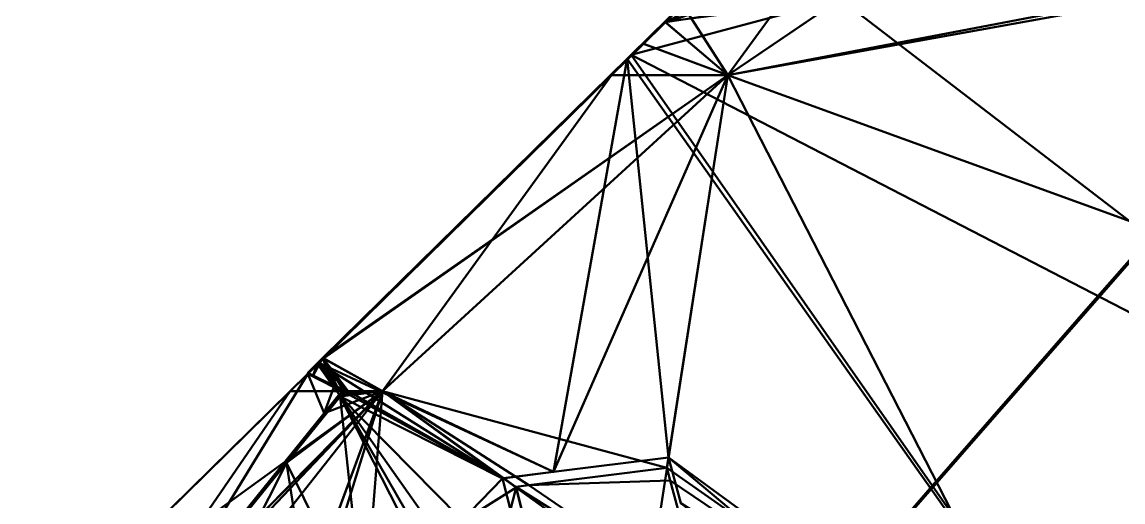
# Model space of a CAD drawing. Header units: metres. Extents: x -61.3 to -25, y -28 to 7.9.
# Drawn here: x -60.8 to -55.09, y -15.86 to -13.37 of the extents above; entities that cross this region are included whole.
import ezdxf

# ---------------------------------------------------------------- set-up
doc = ezdxf.new("R2010")
doc.units = ezdxf.units.M
for name, color, linetype, lineweight in [('0 BB  All Untouched Project Ground Layers in Proposed site', 7, 'Continuous', 50), ('0 BB  Fill', 7, 'Continuous', 50), ('Default', 7, 'Continuous', 50)]:
    doc.layers.add(name, color=color, linetype=linetype, lineweight=lineweight)

# ---------------------------------------------------------------- blocks, each defined once
blk = doc.blocks.new('6b0b7823-ff3e-4933-bdc0-52da12941c6e')
at = {"layer": 'Default', "color": 40, "linetype": 'Continuous', "lineweight": 50, "true_color": 0xffd700, "transparency": 33554532}
for points in [[(-47.8539, -6.3765, 23.4724), (-59.082, -19.2255, 36.9876), (-59.082, -19.2255, 23.4724)], [(-47.8539, -6.3765, 23.4724), (-47.8539, -6.3765, 36.9876), (-59.082, -19.2255, 36.9876)]]:
    blk.add_3dface(points, dxfattribs=at)
blk = doc.blocks.new('f19161e1-4d41-47b8-92b2-5d887346f939')
at = {"layer": '0 BB  All Untouched Project Ground Layers in Proposed site', "color": 40, "linetype": 'Continuous', "lineweight": 50, "true_color": 0xffd700, "transparency": 33554687}
for points in [[(-57.462, -13.3761, 31.0766), (-55.6045, -11.5503, 31.5817), (-54.5253, -11.8798, 31.6992)], [(-57.462, -13.3761, 31.0766), (-55.788, -11.7308, 32.1407), (-55.6045, -11.5503, 31.5817)], [(-55.788, -11.7308, 32.1407), (-57.462, -13.3761, 31.0766), (-57.462, -13.3761, 31.6862)], [(-55.788, -11.7308, 32.1407), (-57.462, -13.3761, 31.6862), (-55.788, -11.7308, 32.1413)], [(-57.462, -13.3761, 31.6862), (-56.4221, -13.045, 31.8815), (-55.788, -11.7308, 32.1413)], [(-57.462, -13.3761, 31.0766), (-54.5253, -11.8798, 31.6992), (-57.1387, -13.6504, 31.0896)], [(-57.1387, -13.6504, 31.0896), (-54.5253, -11.8798, 31.6992), (-52.8986, -15.189, 31.0896)], [(-56.4221, -13.045, 31.8815), (-57.462, -13.3761, 31.6862), (-56.5221, -13.2327, 31.843)], [(-56.5221, -13.2327, 31.843), (-57.1387, -13.6504, 31.6992), (-54.5231, -13.1777, 32.018)], [(-52.8986, -15.189, 31.6992), (-54.5231, -13.1777, 32.018), (-57.1387, -13.6504, 31.6992)], [(-56.5221, -13.2327, 31.843), (-57.462, -13.3761, 31.6862), (-57.1387, -13.6504, 31.6992)], [(-57.5749, -13.4871, 31.0272), (-57.462, -13.3761, 31.0766), (-57.1387, -13.6504, 31.0896)], [(-57.462, -13.3761, 31.0766), (-57.5749, -13.4871, 31.0272), (-57.5749, -13.4871, 31.6368)], [(-57.462, -13.3761, 31.6862), (-57.462, -13.3761, 31.0766), (-57.5749, -13.4871, 31.6368)], [(-57.462, -13.3761, 31.6862), (-57.5749, -13.4871, 31.6368), (-57.1387, -13.6504, 31.6992)], [(-57.7411, -13.6504, 30.9953), (-57.5749, -13.4871, 31.0272), (-57.1387, -13.6504, 31.0896)], [(-57.5749, -13.4871, 31.0272), (-57.7411, -13.6504, 30.9953), (-57.7411, -13.6504, 31.6049)], [(-57.5749, -13.4871, 31.0272), (-57.7411, -13.6504, 31.6049), (-57.5749, -13.4871, 31.6368)], [(-57.5749, -13.4871, 31.6368), (-57.7411, -13.6504, 31.6049), (-57.1387, -13.6504, 31.6992)], [(-59.2358, -15.1196, 30.4664), (-57.7411, -13.6504, 30.9953), (-57.1387, -13.6504, 31.0896)], [(-59.2358, -15.1196, 30.4664), (-57.1387, -13.6504, 31.0896), (-58.9308, -15.2897, 30.48)], [(-57.7411, -13.6504, 31.6049), (-57.7411, -13.6504, 30.9953), (-59.2358, -15.1196, 31.076)], [(-57.7411, -13.6504, 30.9953), (-59.2358, -15.1196, 30.4664), (-59.2358, -15.1196, 31.076)], [(-57.7411, -13.6504, 31.6049), (-59.2358, -15.1196, 31.076), (-58.9308, -15.2897, 31.0896)], [(-58.9308, -15.2897, 31.0896), (-57.4541, -15.688, 31.2281), (-57.1387, -13.6504, 31.6992)], [(-58.9308, -15.2897, 30.48), (-57.1387, -13.6504, 31.0896), (-57.5468, -16.2869, 30.48)], [(-57.7411, -13.6504, 31.6049), (-58.9308, -15.2897, 31.0896), (-57.1387, -13.6504, 31.6992)], [(-57.5468, -16.2869, 30.48), (-57.1387, -13.6504, 31.0896), (-55.3271, -17.1803, 30.48)], [(-57.1387, -13.6504, 31.6992), (-57.4541, -15.688, 31.2281), (-55.3271, -17.1803, 31.0896)], [(-55.3271, -17.1803, 31.0896), (-52.8986, -15.189, 31.6992), (-57.1387, -13.6504, 31.6992)], [(-55.3271, -17.1803, 30.48), (-57.1387, -13.6504, 31.0896), (-52.8986, -15.189, 31.0896)], [(-59.4089, -15.2897, 30.4491), (-59.2358, -15.1196, 30.4664), (-58.9308, -15.2897, 30.48)], [(-59.2358, -15.1196, 30.4664), (-59.4089, -15.2897, 30.4491), (-59.318, -15.2003, 31.0671)], [(-59.2358, -15.1196, 31.076), (-59.318, -15.2003, 31.0671), (-59.318, -15.2003, 31.0678)], [(-59.2358, -15.1196, 31.076), (-59.2358, -15.1196, 30.4664), (-59.318, -15.2003, 31.0671)], [(-59.2358, -15.1196, 31.076), (-59.318, -15.2003, 31.0678), (-59.183, -15.2684, 31.074)], [(-59.1784, -15.2702, 31.0743), (-59.2358, -15.1196, 31.076), (-59.183, -15.2684, 31.074)], [(-59.2358, -15.1196, 31.076), (-59.1283, -15.2897, 31.0768), (-58.9308, -15.2897, 31.0896)], [(-59.1784, -15.2702, 31.0743), (-59.1283, -15.2897, 31.0768), (-59.2358, -15.1196, 31.076)], [(-55.3271, -17.1803, 31.0896), (-54.6702, -17.7074, 31.0896), (-52.8986, -15.189, 31.6992)], [(-55.3271, -17.1803, 30.48), (-52.8986, -15.189, 31.0896), (-54.6702, -17.7074, 30.48)], [(-59.318, -15.2003, 31.0671), (-60.8007, -16.6577, 30.48), (-60.1018, -16.4794, 30.6372)], [(-60.8007, -16.6577, 30.48), (-59.318, -15.2003, 31.0671), (-59.4089, -15.2897, 30.4491)], [(-59.2328, -15.4038, 31.0333), (-59.318, -15.2003, 31.0671), (-60.1018, -16.4794, 30.6372)], [(-59.318, -15.2003, 31.0678), (-59.318, -15.2003, 31.0671), (-59.183, -15.2684, 31.074)], [(-59.318, -15.2003, 31.0671), (-59.183, -15.2684, 31.0734), (-59.183, -15.2684, 31.074)], [(-59.318, -15.2003, 31.0671), (-59.2328, -15.4038, 31.0333), (-59.183, -15.2684, 31.0734)], [(-60.8007, -16.6577, 30.48), (-59.4089, -15.2897, 30.4491), (-60.7522, -16.6101, 29.9449)], [(-60.7522, -16.6101, 29.9449), (-59.4089, -15.2897, 30.4491), (-58.9308, -15.2897, 30.48)], [(-60.7522, -16.6101, 29.9449), (-58.9308, -15.2897, 30.48), (-60.5112, -16.8952, 29.8704)], [(-60.5112, -16.8952, 29.8704), (-58.9308, -15.2897, 30.48), (-59.7396, -17.4903, 29.8704)], [(-60.1018, -16.4794, 30.6379), (-60.0554, -16.4759, 30.6464), (-58.9308, -15.2897, 31.0896)], [(-58.9308, -15.2897, 31.0896), (-59.2328, -15.4038, 31.034), (-60.1018, -16.4794, 30.6379)], [(-60.0554, -16.4759, 30.6464), (-59.3473, -16.423, 30.7757), (-58.9308, -15.2897, 31.0896)], [(-59.7396, -17.4903, 29.8704), (-58.9308, -15.2897, 30.48), (-57.5468, -16.2869, 30.48)], [(-58.9308, -15.2897, 31.0896), (-59.3473, -16.423, 30.7757), (-59.2891, -16.4494, 30.7791)], [(-59.2891, -16.4494, 30.7791), (-58.2369, -15.7897, 31.0896), (-58.9308, -15.2897, 31.0896)], [(-59.183, -15.2684, 31.0734), (-59.2328, -15.4038, 31.0333), (-59.1553, -15.3078, 31.0687)], [(-58.9308, -15.2897, 31.0896), (-59.1553, -15.3078, 31.0694), (-59.2328, -15.4038, 31.034)], [(-59.2328, -15.4038, 31.034), (-59.1553, -15.3078, 31.0694), (-59.1553, -15.3078, 31.0687)], [(-59.2328, -15.4038, 31.034), (-59.1553, -15.3078, 31.0687), (-59.2328, -15.4038, 31.0333)], [(-59.1784, -15.2702, 31.0743), (-59.183, -15.2684, 31.074), (-59.183, -15.2684, 31.0734)], [(-59.1784, -15.2702, 31.0743), (-59.183, -15.2684, 31.0734), (-59.1784, -15.2702, 31.0736)], [(-59.1553, -15.3078, 31.0687), (-59.1784, -15.2702, 31.0736), (-59.183, -15.2684, 31.0734)], [(-59.1283, -15.2897, 31.0768), (-59.1784, -15.2702, 31.0743), (-59.1283, -15.2897, 31.0761)], [(-59.1784, -15.2702, 31.0743), (-59.1784, -15.2702, 31.0736), (-59.1283, -15.2897, 31.0761)], [(-59.1784, -15.2702, 31.0736), (-59.1553, -15.3078, 31.0687), (-59.1305, -15.2913, 31.0755)], [(-59.1283, -15.2897, 31.0761), (-59.1784, -15.2702, 31.0736), (-59.1305, -15.2913, 31.0755)], [(-59.1553, -15.3078, 31.0694), (-58.9308, -15.2897, 31.0896), (-59.1305, -15.2913, 31.0762)], [(-59.1553, -15.3078, 31.0694), (-59.1305, -15.2913, 31.0762), (-59.1553, -15.3078, 31.0687)], [(-59.1305, -15.2913, 31.0762), (-59.1305, -15.2913, 31.0755), (-59.1553, -15.3078, 31.0687)], [(-59.1305, -15.2913, 31.0762), (-59.1283, -15.2897, 31.0768), (-59.1283, -15.2897, 31.0761)], [(-59.1305, -15.2913, 31.0762), (-59.1283, -15.2897, 31.0761), (-59.1305, -15.2913, 31.0755)], [(-59.1283, -15.2897, 31.0768), (-59.1305, -15.2913, 31.0762), (-58.9308, -15.2897, 31.0896)], [(-58.9308, -15.2897, 31.0896), (-58.2379, -15.7857, 31.0903), (-58.1709, -15.7773, 31.1021)], [(-58.9308, -15.2897, 31.0896), (-58.2369, -15.7897, 31.0896), (-58.2379, -15.7857, 31.0903)], [(-58.1709, -15.7773, 31.1021), (-57.4541, -15.688, 31.2281), (-58.9308, -15.2897, 31.0896)], [(-60.1018, -16.4794, 30.6379), (-59.2328, -15.4038, 31.034), (-60.1018, -16.4794, 30.6372)], [(-59.2328, -15.4038, 31.034), (-59.2328, -15.4038, 31.0333), (-60.1018, -16.4794, 30.6372)], [(-57.4541, -15.688, 31.2281), (-58.1709, -15.7773, 31.1021), (-57.4541, -15.688, 31.2274)], [(-58.1709, -15.7773, 31.1021), (-58.1709, -15.7773, 31.1014), (-57.4541, -15.688, 31.2274)], [(-57.4541, -15.688, 31.2274), (-58.1709, -15.7773, 31.1014), (-57.4366, -15.753, 31.2148)], [(-57.4366, -15.753, 31.2155), (-55.3271, -17.1803, 31.0896), (-57.4541, -15.688, 31.2281)], [(-57.4366, -15.753, 31.2155), (-57.4541, -15.688, 31.2281), (-57.4541, -15.688, 31.2274)], [(-57.4366, -15.753, 31.2155), (-57.4541, -15.688, 31.2274), (-57.4366, -15.753, 31.2148)], [(-57.2629, -16.398, 31.0896), (-57.4366, -15.753, 31.2148), (-58.1709, -15.7773, 31.1014)], [(-57.4366, -15.753, 31.2155), (-57.2629, -16.398, 31.0903), (-55.3271, -17.1803, 31.0896)], [(-57.2629, -16.398, 31.0903), (-57.4366, -15.753, 31.2155), (-57.2629, -16.398, 31.0896)], [(-57.4366, -15.753, 31.2155), (-57.4366, -15.753, 31.2148), (-57.2629, -16.398, 31.0896)], [(-58.4979, -16.8088, 30.8252), (-58.2369, -15.7897, 31.0896), (-59.2891, -16.4494, 30.7791)], [(-58.2369, -15.7897, 31.0896), (-58.4979, -16.8088, 30.8252), (-58.058, -16.4986, 30.9626)], [(-58.1709, -15.7773, 31.1021), (-58.2379, -15.7857, 31.0903), (-58.2379, -15.7857, 31.0896)], [(-58.1709, -15.7773, 31.1021), (-58.2379, -15.7857, 31.0896), (-58.1709, -15.7773, 31.1014)], [(-58.1709, -15.7773, 31.1014), (-58.2379, -15.7857, 31.0896), (-57.2629, -16.398, 31.0896)], [(-58.2379, -15.7857, 31.0903), (-58.2369, -15.7897, 31.0896), (-58.2379, -15.7857, 31.0896)], [(-58.058, -16.4986, 30.9619), (-58.2379, -15.7857, 31.0896), (-58.2369, -15.7897, 31.0896)], [(-57.2629, -16.398, 31.0896), (-58.2379, -15.7857, 31.0896), (-58.058, -16.4986, 30.9619)], [(-58.2369, -15.7897, 31.0896), (-58.058, -16.4986, 30.9626), (-58.058, -16.4986, 30.9619)]]:
    blk.add_3dface(points, dxfattribs=at)
blk = doc.blocks.new('1b2ab502-d486-4e63-b1bb-fa146fe8643c')
at = {"layer": '0 BB  All Untouched Project Ground Layers in Proposed site', "color": 227, "linetype": 'Continuous', "lineweight": 50, "true_color": 0x8b3573, "transparency": 33554687}
for points in [[(-57.462, -13.3761, 30.1622), (-55.6045, -11.5503, 30.6673), (-54.5253, -11.8798, 30.7848)], [(-57.462, -13.3761, 31.0766), (-55.6045, -11.5503, 31.5817), (-55.6045, -11.5503, 30.6673)], [(-57.462, -13.3761, 31.0766), (-55.6045, -11.5503, 30.6673), (-57.462, -13.3761, 30.1622)], [(-55.6045, -11.5503, 31.5817), (-57.462, -13.3761, 31.0766), (-57.1387, -13.6504, 31.0896)], [(-55.6045, -11.5503, 31.5817), (-57.1387, -13.6504, 31.0896), (-54.5253, -11.8798, 31.6992)], [(-57.462, -13.3761, 30.1622), (-54.5253, -11.8798, 30.7848), (-57.1387, -13.6504, 30.1752)], [(-57.1387, -13.6504, 31.0896), (-52.8986, -15.189, 31.0896), (-54.5253, -11.8798, 31.6992)], [(-57.1387, -13.6504, 30.1752), (-54.5253, -11.8798, 30.7848), (-52.8986, -15.189, 30.1752)], [(-57.5749, -13.4871, 30.1128), (-57.462, -13.3761, 30.1622), (-57.1387, -13.6504, 30.1752)], [(-57.5749, -13.4871, 30.1128), (-57.5749, -13.4871, 31.0272), (-57.462, -13.3761, 30.1622)], [(-57.5749, -13.4871, 31.0272), (-57.462, -13.3761, 31.0766), (-57.462, -13.3761, 30.1622)], [(-57.462, -13.3761, 31.0766), (-57.5749, -13.4871, 31.0272), (-57.1387, -13.6504, 31.0896)], [(-57.7411, -13.6504, 30.0809), (-57.5749, -13.4871, 30.1128), (-57.1387, -13.6504, 30.1752)], [(-57.5749, -13.4871, 30.1128), (-57.7411, -13.6504, 30.9953), (-57.5749, -13.4871, 31.0272)], [(-57.7411, -13.6504, 30.9953), (-57.5749, -13.4871, 30.1128), (-57.7411, -13.6504, 30.0809)], [(-57.5749, -13.4871, 31.0272), (-57.7411, -13.6504, 30.9953), (-57.1387, -13.6504, 31.0896)], [(-59.2358, -15.1196, 29.552), (-57.7411, -13.6504, 30.0809), (-57.1387, -13.6504, 30.1752)], [(-59.2358, -15.1196, 29.552), (-57.1387, -13.6504, 30.1752), (-58.9308, -15.2897, 29.5656)], [(-59.2358, -15.1196, 29.552), (-59.2358, -15.1196, 30.4664), (-57.7411, -13.6504, 30.0809)], [(-59.2358, -15.1196, 30.4664), (-57.7411, -13.6504, 30.9953), (-57.7411, -13.6504, 30.0809)], [(-57.7411, -13.6504, 30.9953), (-59.2358, -15.1196, 30.4664), (-58.9308, -15.2897, 30.48)], [(-57.5468, -16.2869, 30.48), (-57.1387, -13.6504, 31.0896), (-58.9308, -15.2897, 30.48)], [(-58.9308, -15.2897, 29.5656), (-57.1387, -13.6504, 30.1752), (-57.5468, -16.2869, 29.5656)], [(-57.7411, -13.6504, 30.9953), (-58.9308, -15.2897, 30.48), (-57.1387, -13.6504, 31.0896)], [(-57.5468, -16.2869, 30.48), (-55.3271, -17.1803, 30.48), (-57.1387, -13.6504, 31.0896)], [(-57.5468, -16.2869, 29.5656), (-57.1387, -13.6504, 30.1752), (-55.3271, -17.1803, 29.5656)], [(-55.3271, -17.1803, 30.48), (-52.8986, -15.189, 31.0896), (-57.1387, -13.6504, 31.0896)], [(-55.3271, -17.1803, 29.5656), (-57.1387, -13.6504, 30.1752), (-52.8986, -15.189, 30.1752)], [(-59.4089, -15.2897, 29.5347), (-59.2358, -15.1196, 29.552), (-58.9308, -15.2897, 29.5656)], [(-59.2358, -15.1196, 29.552), (-59.4089, -15.2897, 30.4491), (-59.2358, -15.1196, 30.4664)], [(-59.4089, -15.2897, 30.4491), (-59.2358, -15.1196, 29.552), (-59.4089, -15.2897, 29.5347)], [(-59.2358, -15.1196, 30.4664), (-59.4089, -15.2897, 30.4491), (-58.9308, -15.2897, 30.48)], [(-55.3271, -17.1803, 30.48), (-54.6702, -17.7074, 30.48), (-52.8986, -15.189, 31.0896)], [(-55.3271, -17.1803, 29.5656), (-52.8986, -15.189, 30.1752), (-54.6702, -17.7074, 29.5656)], [(-60.7522, -16.6101, 29.0305), (-59.4089, -15.2897, 29.5347), (-58.9308, -15.2897, 29.5656)], [(-60.7522, -16.6101, 29.0305), (-58.9308, -15.2897, 29.5656), (-60.5112, -16.8952, 28.956)], [(-59.4089, -15.2897, 29.5347), (-60.7522, -16.6101, 29.9449), (-59.4089, -15.2897, 30.4491)], [(-60.7522, -16.6101, 29.9449), (-59.4089, -15.2897, 29.5347), (-60.7522, -16.6101, 29.0305)], [(-59.4089, -15.2897, 30.4491), (-60.7522, -16.6101, 29.9449), (-60.5112, -16.8952, 29.8704)], [(-59.7396, -17.4903, 29.8704), (-58.9308, -15.2897, 30.48), (-60.5112, -16.8952, 29.8704)], [(-60.5112, -16.8952, 28.956), (-58.9308, -15.2897, 29.5656), (-59.7396, -17.4903, 28.956)], [(-59.4089, -15.2897, 30.4491), (-60.5112, -16.8952, 29.8704), (-58.9308, -15.2897, 30.48)], [(-59.7396, -17.4903, 29.8704), (-57.5468, -16.2869, 30.48), (-58.9308, -15.2897, 30.48)], [(-59.7396, -17.4903, 28.956), (-58.9308, -15.2897, 29.5656), (-57.5468, -16.2869, 29.5656)]]:
    blk.add_3dface(points, dxfattribs=at)
blk = doc.blocks.new('ddf992bc-4f9a-490d-82f3-f35fdbdac8a4')
at = {"layer": '0 BB  All Untouched Project Ground Layers in Proposed site', "color": 217, "linetype": 'Continuous', "lineweight": 50, "true_color": 0x8b318b, "transparency": 33554687}
for points in [[(-57.462, -13.3761, 29.5526), (-55.6045, -11.5503, 30.0577), (-54.5253, -11.8798, 30.1752)], [(-57.462, -13.3761, 29.5526), (-57.462, -13.3761, 30.1622), (-55.6045, -11.5503, 30.0577)], [(-55.6045, -11.5503, 30.6673), (-55.6045, -11.5503, 30.0577), (-57.462, -13.3761, 30.1622)], [(-55.6045, -11.5503, 30.6673), (-57.462, -13.3761, 30.1622), (-57.1387, -13.6504, 30.1752)], [(-55.6045, -11.5503, 30.6673), (-57.1387, -13.6504, 30.1752), (-54.5253, -11.8798, 30.7848)], [(-57.462, -13.3761, 29.5526), (-54.5253, -11.8798, 30.1752), (-57.1387, -13.6504, 29.5656)], [(-57.1387, -13.6504, 30.1752), (-52.8986, -15.189, 30.1752), (-54.5253, -11.8798, 30.7848)], [(-57.1387, -13.6504, 29.5656), (-54.5253, -11.8798, 30.1752), (-52.8986, -15.189, 29.5656)], [(-57.5749, -13.4871, 29.5032), (-57.462, -13.3761, 29.5526), (-57.1387, -13.6504, 29.5656)], [(-57.462, -13.3761, 29.5526), (-57.5749, -13.4871, 29.5032), (-57.5749, -13.4871, 30.1128)], [(-57.462, -13.3761, 30.1622), (-57.462, -13.3761, 29.5526), (-57.5749, -13.4871, 30.1128)], [(-57.462, -13.3761, 30.1622), (-57.5749, -13.4871, 30.1128), (-57.1387, -13.6504, 30.1752)], [(-57.7411, -13.6504, 29.4713), (-57.5749, -13.4871, 29.5032), (-57.1387, -13.6504, 29.5656)], [(-57.5749, -13.4871, 29.5032), (-57.7411, -13.6504, 29.4713), (-57.7411, -13.6504, 30.0809)], [(-57.5749, -13.4871, 30.1128), (-57.5749, -13.4871, 29.5032), (-57.7411, -13.6504, 30.0809)], [(-57.5749, -13.4871, 30.1128), (-57.7411, -13.6504, 30.0809), (-57.1387, -13.6504, 30.1752)], [(-59.2358, -15.1196, 28.9424), (-57.7411, -13.6504, 29.4713), (-57.1387, -13.6504, 29.5656)], [(-59.2358, -15.1196, 28.9424), (-57.1387, -13.6504, 29.5656), (-58.9308, -15.2897, 28.956)], [(-59.2358, -15.1196, 28.9424), (-59.2358, -15.1196, 29.552), (-57.7411, -13.6504, 29.4713)], [(-59.2358, -15.1196, 29.552), (-57.7411, -13.6504, 30.0809), (-57.7411, -13.6504, 29.4713)], [(-57.7411, -13.6504, 30.0809), (-59.2358, -15.1196, 29.552), (-58.9308, -15.2897, 29.5656)], [(-57.5468, -16.2869, 29.5656), (-57.1387, -13.6504, 30.1752), (-58.9308, -15.2897, 29.5656)], [(-58.9308, -15.2897, 28.956), (-57.1387, -13.6504, 29.5656), (-57.5468, -16.2869, 28.956)], [(-57.7411, -13.6504, 30.0809), (-58.9308, -15.2897, 29.5656), (-57.1387, -13.6504, 30.1752)], [(-57.5468, -16.2869, 29.5656), (-55.3271, -17.1803, 29.5656), (-57.1387, -13.6504, 30.1752)], [(-57.5468, -16.2869, 28.956), (-57.1387, -13.6504, 29.5656), (-55.3271, -17.1803, 28.956)], [(-55.3271, -17.1803, 29.5656), (-52.8986, -15.189, 30.1752), (-57.1387, -13.6504, 30.1752)], [(-55.3271, -17.1803, 28.956), (-57.1387, -13.6504, 29.5656), (-52.8986, -15.189, 29.5656)], [(-59.4089, -15.2897, 28.9251), (-59.2358, -15.1196, 28.9424), (-58.9308, -15.2897, 28.956)], [(-59.2358, -15.1196, 28.9424), (-59.4089, -15.2897, 29.5347), (-59.2358, -15.1196, 29.552)], [(-59.4089, -15.2897, 29.5347), (-59.2358, -15.1196, 28.9424), (-59.4089, -15.2897, 28.9251)], [(-59.2358, -15.1196, 29.552), (-59.4089, -15.2897, 29.5347), (-58.9308, -15.2897, 29.5656)], [(-55.3271, -17.1803, 29.5656), (-54.6702, -17.7074, 29.5656), (-52.8986, -15.189, 30.1752)], [(-55.3271, -17.1803, 28.956), (-52.8986, -15.189, 29.5656), (-54.6702, -17.7074, 28.956)], [(-60.7522, -16.6101, 28.4209), (-59.4089, -15.2897, 28.9251), (-58.9308, -15.2897, 28.956)], [(-60.7522, -16.6101, 28.4209), (-58.9308, -15.2897, 28.956), (-60.5112, -16.8952, 28.3464)], [(-59.4089, -15.2897, 28.9251), (-60.7522, -16.6101, 29.0305), (-59.4089, -15.2897, 29.5347)], [(-60.7522, -16.6101, 29.0305), (-59.4089, -15.2897, 28.9251), (-60.7522, -16.6101, 28.4209)], [(-59.4089, -15.2897, 29.5347), (-60.7522, -16.6101, 29.0305), (-60.5112, -16.8952, 28.956)], [(-59.7396, -17.4903, 28.956), (-58.9308, -15.2897, 29.5656), (-60.5112, -16.8952, 28.956)], [(-60.5112, -16.8952, 28.3464), (-58.9308, -15.2897, 28.956), (-59.7396, -17.4903, 28.3464)], [(-59.4089, -15.2897, 29.5347), (-60.5112, -16.8952, 28.956), (-58.9308, -15.2897, 29.5656)], [(-59.7396, -17.4903, 28.956), (-57.5468, -16.2869, 29.5656), (-58.9308, -15.2897, 29.5656)], [(-59.7396, -17.4903, 28.3464), (-58.9308, -15.2897, 28.956), (-57.5468, -16.2869, 28.956)]]:
    blk.add_3dface(points, dxfattribs=at)
blk = doc.blocks.new('0c24cc1f-feeb-454a-a965-ad1ec503f3fa')
at = {"layer": '0 BB  All Untouched Project Ground Layers in Proposed site', "color": 227, "linetype": 'Continuous', "lineweight": 50, "true_color": 0x8b3573, "transparency": 33554687}
for points in [[(-57.3714, -13.287, 25.7244), (-57.462, -13.3761, 29.5526), (-55.6045, -11.5503, 30.0577)], [(-55.6045, -11.5503, 30.0577), (-57.462, -13.3761, 29.5526), (-57.1387, -13.6504, 29.5656)], [(-55.6045, -11.5503, 26.2049), (-57.1387, -13.6504, 25.7128), (-57.3714, -13.287, 25.7244)], [(-57.1387, -13.6504, 25.7128), (-55.6045, -11.5503, 26.2049), (-54.5253, -11.8798, 26.3224)], [(-55.6045, -11.5503, 30.0577), (-57.1387, -13.6504, 29.5656), (-54.5253, -11.8798, 30.1752)], [(-57.1387, -13.6504, 29.5656), (-52.8986, -15.189, 29.5656), (-54.5253, -11.8798, 30.1752)], [(-57.1387, -13.6504, 25.7128), (-54.5253, -11.8798, 26.3224), (-52.8986, -15.189, 25.7128)], [(-57.3714, -13.287, 25.7244), (-57.7411, -13.6504, 29.4713), (-57.5749, -13.4871, 29.5032)], [(-57.3714, -13.287, 25.7244), (-57.462, -13.3761, 25.6998), (-57.7411, -13.6504, 29.4713)], [(-57.462, -13.3761, 29.5526), (-57.3714, -13.287, 25.7244), (-57.5749, -13.4871, 29.5032)], [(-57.3714, -13.287, 25.7244), (-57.1387, -13.6504, 25.7128), (-57.462, -13.3761, 25.6998)], [(-57.7411, -13.6504, 29.4713), (-57.462, -13.3761, 25.6998), (-57.7411, -13.6504, 25.6185)], [(-57.7411, -13.6504, 25.6185), (-57.462, -13.3761, 25.6998), (-57.5749, -13.4871, 25.6504)], [(-57.5749, -13.4871, 25.6504), (-57.462, -13.3761, 25.6998), (-57.1387, -13.6504, 25.7128)], [(-57.462, -13.3761, 29.5526), (-57.5749, -13.4871, 29.5032), (-57.1387, -13.6504, 29.5656)], [(-57.7411, -13.6504, 25.6185), (-57.5749, -13.4871, 25.6504), (-57.1387, -13.6504, 25.7128)], [(-57.5749, -13.4871, 29.5032), (-57.7411, -13.6504, 29.4713), (-57.1387, -13.6504, 29.5656)], [(-59.2358, -15.1196, 25.0896), (-57.7411, -13.6504, 25.6185), (-57.1387, -13.6504, 25.7128)], [(-59.2358, -15.1196, 25.0896), (-57.1387, -13.6504, 25.7128), (-58.9308, -15.2897, 25.1032)], [(-59.2358, -15.1196, 25.0896), (-59.2358, -15.1196, 28.9424), (-57.7411, -13.6504, 25.6185)], [(-59.2358, -15.1196, 28.9424), (-57.7411, -13.6504, 29.4713), (-57.7411, -13.6504, 25.6185)], [(-57.7411, -13.6504, 29.4713), (-59.2358, -15.1196, 28.9424), (-58.9308, -15.2897, 28.956)], [(-57.5468, -16.2869, 28.956), (-57.1387, -13.6504, 29.5656), (-58.9308, -15.2897, 28.956)], [(-58.9308, -15.2897, 25.1032), (-57.1387, -13.6504, 25.7128), (-57.5468, -16.2869, 25.1032)], [(-57.7411, -13.6504, 29.4713), (-58.9308, -15.2897, 28.956), (-57.1387, -13.6504, 29.5656)], [(-57.5468, -16.2869, 28.956), (-55.3271, -17.1803, 28.956), (-57.1387, -13.6504, 29.5656)], [(-57.5468, -16.2869, 25.1032), (-57.1387, -13.6504, 25.7128), (-55.3271, -17.1803, 25.1032)], [(-55.3271, -17.1803, 28.956), (-52.8986, -15.189, 29.5656), (-57.1387, -13.6504, 29.5656)], [(-55.3271, -17.1803, 25.1032), (-57.1387, -13.6504, 25.7128), (-52.8986, -15.189, 25.7128)], [(-59.4089, -15.2897, 25.0723), (-59.2358, -15.1196, 25.0896), (-58.9308, -15.2897, 25.1032)], [(-59.2358, -15.1196, 25.0896), (-59.4089, -15.2897, 28.9251), (-59.2358, -15.1196, 28.9424)], [(-59.4089, -15.2897, 28.9251), (-59.2358, -15.1196, 25.0896), (-59.4089, -15.2897, 25.0723)], [(-59.2358, -15.1196, 28.9424), (-59.4089, -15.2897, 28.9251), (-58.9308, -15.2897, 28.956)], [(-55.3271, -17.1803, 28.956), (-54.6702, -17.7074, 28.956), (-52.8986, -15.189, 29.5656)], [(-55.3271, -17.1803, 25.1032), (-52.8986, -15.189, 25.7128), (-54.6702, -17.7074, 25.1032)], [(-60.7522, -16.6101, 24.5681), (-59.4089, -15.2897, 25.0723), (-58.9308, -15.2897, 25.1032)], [(-60.7522, -16.6101, 24.5681), (-58.9308, -15.2897, 25.1032), (-60.5112, -16.8952, 24.4936)], [(-59.4089, -15.2897, 25.0723), (-60.7522, -16.6101, 28.4209), (-59.4089, -15.2897, 28.9251)], [(-60.7522, -16.6101, 28.4209), (-59.4089, -15.2897, 25.0723), (-60.7522, -16.6101, 24.5681)], [(-59.4089, -15.2897, 28.9251), (-60.7522, -16.6101, 28.4209), (-60.5112, -16.8952, 28.3464)], [(-59.7396, -17.4903, 28.3464), (-58.9308, -15.2897, 28.956), (-60.5112, -16.8952, 28.3464)], [(-60.5112, -16.8952, 24.4936), (-58.9308, -15.2897, 25.1032), (-59.7396, -17.4903, 24.4936)], [(-59.4089, -15.2897, 28.9251), (-60.5112, -16.8952, 28.3464), (-58.9308, -15.2897, 28.956)], [(-59.7396, -17.4903, 28.3464), (-57.5468, -16.2869, 28.956), (-58.9308, -15.2897, 28.956)], [(-59.7396, -17.4903, 24.4936), (-58.9308, -15.2897, 25.1032), (-57.5468, -16.2869, 25.1032)]]:
    blk.add_3dface(points, dxfattribs=at)
blk = doc.blocks.new('b6f2baf6-b7b9-4251-ac9d-4452694c6ea6')
at = {"layer": '0 BB  Fill', "color": 40, "linetype": 'Continuous', "lineweight": 50, "true_color": 0xffd700, "transparency": 33554687}
for points in [[(-56.6952, -12.6168, 31.927), (-57.6397, -13.5452, 31.6992), (-56.5551, -13.255, 31.836)], [(-57.4651, -13.3735, 31.6861), (-57.6397, -13.5452, 31.6992), (-56.6952, -12.6168, 31.927)], [(-57.1387, -13.6504, 31.6992), (-54.8229, -13.2074, 31.9869), (-52.8986, -15.189, 31.6992)], [(-54.8229, -13.2074, 31.9869), (-57.1387, -13.6504, 31.6992), (-56.5551, -13.255, 31.8353)], [(-56.5551, -13.255, 31.836), (-53.1637, -15.8577, 31.6992), (-54.8228, -13.2074, 31.9876)], [(-53.1637, -15.8577, 31.6992), (-56.5551, -13.255, 31.836), (-57.6397, -13.5452, 31.6992)], [(-57.4651, -13.3735, 31.6861), (-56.5551, -13.255, 31.8353), (-57.1387, -13.6504, 31.6992)], [(-57.6397, -13.5452, 31.6992), (-57.4651, -13.3735, 31.6861), (-57.5791, -13.4856, 31.6362)], [(-57.5791, -13.4856, 31.6362), (-57.4651, -13.3735, 31.6861), (-57.1387, -13.6504, 31.6992)], [(-57.7468, -13.6504, 31.604), (-57.5791, -13.4856, 31.6362), (-57.1387, -13.6504, 31.6992)], [(-57.7468, -13.6504, 31.604), (-57.6606, -13.5657, 31.6928), (-57.5791, -13.4856, 31.6362)], [(-57.5791, -13.4856, 31.6362), (-57.6606, -13.5657, 31.6928), (-57.6397, -13.5452, 31.6992)], [(-57.6606, -13.5657, 31.6928), (-59.2637, -15.1414, 31.0896), (-58.0421, -15.709, 31.1363)], [(-57.6606, -13.5657, 31.6928), (-57.7468, -13.6504, 31.604), (-59.2637, -15.1414, 31.0896)], [(-58.0421, -15.709, 31.1363), (-57.4457, -15.6337, 31.2413), (-57.6606, -13.5657, 31.6928)], [(-57.6397, -13.5452, 31.6992), (-57.6606, -13.5657, 31.6928), (-54.3787, -18.2095, 31.0896)], [(-54.3787, -18.2095, 31.0896), (-57.6606, -13.5657, 31.6928), (-57.4457, -15.6337, 31.2413)], [(-57.6397, -13.5452, 31.6992), (-54.3787, -18.2095, 31.0896), (-53.1637, -15.8577, 31.6992)], [(-57.7468, -13.6504, 31.604), (-59.2394, -15.1175, 31.0758), (-59.2637, -15.1414, 31.0896)], [(-59.2394, -15.1175, 31.0758), (-57.7468, -13.6504, 31.604), (-57.1387, -13.6504, 31.6992)], [(-59.2394, -15.1175, 31.0758), (-57.1387, -13.6504, 31.6992), (-58.9308, -15.2897, 31.0896)], [(-58.042, -15.709, 31.1356), (-58.9308, -15.2897, 31.0896), (-57.1387, -13.6504, 31.6992)], [(-57.1387, -13.6504, 31.6992), (-57.4457, -15.6337, 31.2406), (-58.042, -15.709, 31.1356)], [(-55.3271, -17.1803, 31.0896), (-57.4457, -15.6337, 31.2406), (-57.1387, -13.6504, 31.6992)], [(-52.8986, -15.189, 31.6992), (-55.3271, -17.1803, 31.0896), (-57.1387, -13.6504, 31.6992)], [(-59.2896, -15.2078, 31.0693), (-59.3171, -15.1939, 31.068), (-59.2394, -15.1175, 31.0758)], [(-59.2394, -15.1175, 31.0758), (-59.3171, -15.1939, 31.068), (-59.2688, -15.1464, 31.0879)], [(-59.2394, -15.1175, 31.0758), (-59.1904, -15.2578, 31.0739), (-59.2896, -15.2078, 31.0693)], [(-59.2637, -15.1414, 31.0896), (-59.2394, -15.1175, 31.0758), (-59.2688, -15.1464, 31.0879)], [(-59.1086, -15.2897, 31.0781), (-59.2394, -15.1175, 31.0758), (-58.9308, -15.2897, 31.0896)], [(-59.165, -15.2677, 31.0752), (-59.2394, -15.1175, 31.0758), (-59.1086, -15.2897, 31.0781)], [(-59.165, -15.2677, 31.0752), (-59.1904, -15.2578, 31.0739), (-59.2394, -15.1175, 31.0758)], [(-59.2688, -15.1464, 31.0879), (-59.3171, -15.1939, 31.0687), (-59.2896, -15.2078, 31.07)], [(-59.3171, -15.1939, 31.0687), (-59.2688, -15.1464, 31.0879), (-59.3171, -15.1939, 31.068)], [(-59.3171, -15.1939, 31.0687), (-59.3171, -15.1939, 31.068), (-59.2896, -15.2078, 31.0693)], [(-59.3171, -15.1939, 31.0687), (-59.2896, -15.2078, 31.0693), (-59.2896, -15.2078, 31.07)], [(-59.2688, -15.1464, 31.0879), (-59.2896, -15.2078, 31.07), (-59.1904, -15.2578, 31.0746)], [(-59.2688, -15.1464, 31.0879), (-59.1904, -15.2578, 31.0746), (-59.2637, -15.1414, 31.0896)], [(-59.2637, -15.1414, 31.0896), (-59.165, -15.2677, 31.0759), (-59.1086, -15.2897, 31.0788)], [(-59.165, -15.2677, 31.0759), (-59.2637, -15.1414, 31.0896), (-59.1904, -15.2578, 31.0746)], [(-59.2637, -15.1414, 31.0896), (-59.1086, -15.2897, 31.0788), (-58.3069, -15.7424, 31.0896)], [(-58.3069, -15.7424, 31.0896), (-58.0421, -15.709, 31.1363), (-59.2637, -15.1414, 31.0896)], [(-54.6702, -17.7074, 31.0896), (-55.3271, -17.1803, 31.0896), (-52.8986, -15.189, 31.6992)], [(-59.2896, -15.2078, 31.0693), (-59.1904, -15.2578, 31.0739), (-59.2896, -15.2078, 31.07)], [(-59.1904, -15.2578, 31.0739), (-59.1904, -15.2578, 31.0746), (-59.2896, -15.2078, 31.07)], [(-59.7933, -16.3851, 30.7096), (-60.0262, -16.4025, 30.6671), (-58.9308, -15.2897, 31.0896)], [(-60.0262, -16.4025, 30.6671), (-59.4278, -15.6619, 30.9398), (-58.9308, -15.2897, 31.0896)], [(-59.3204, -16.3497, 30.796), (-59.7933, -16.3851, 30.7096), (-58.9308, -15.2897, 31.0896)], [(-59.1489, -15.3168, 31.0669), (-58.9308, -15.2897, 31.0896), (-59.4278, -15.6619, 30.9398)], [(-59.0258, -16.4836, 30.8131), (-59.3204, -16.3497, 30.796), (-58.9308, -15.2897, 31.0896)], [(-59.1904, -15.2578, 31.0739), (-59.165, -15.2677, 31.0752), (-59.165, -15.2677, 31.0759)], [(-59.1904, -15.2578, 31.0739), (-59.165, -15.2677, 31.0759), (-59.1904, -15.2578, 31.0746)], [(-59.165, -15.2677, 31.0752), (-59.1086, -15.2897, 31.0781), (-59.165, -15.2677, 31.0759)], [(-59.1086, -15.2897, 31.0781), (-59.1086, -15.2897, 31.0788), (-59.165, -15.2677, 31.0759)], [(-59.1489, -15.3168, 31.0669), (-59.1211, -15.2981, 31.0746), (-58.9308, -15.2897, 31.0896)], [(-59.1211, -15.2981, 31.0753), (-59.1489, -15.3168, 31.0676), (-58.3069, -15.7424, 31.0896)], [(-59.1211, -15.2981, 31.0746), (-59.1489, -15.3168, 31.0669), (-59.1211, -15.2981, 31.0753)], [(-59.1489, -15.3168, 31.0669), (-59.1489, -15.3168, 31.0676), (-59.1211, -15.2981, 31.0753)], [(-58.3069, -15.7424, 31.0896), (-59.1086, -15.2897, 31.0788), (-59.1211, -15.2981, 31.0753)], [(-59.1086, -15.2897, 31.0781), (-59.1211, -15.2981, 31.0746), (-59.1211, -15.2981, 31.0753)], [(-59.1086, -15.2897, 31.0781), (-59.1211, -15.2981, 31.0753), (-59.1086, -15.2897, 31.0788)], [(-59.1086, -15.2897, 31.0781), (-58.9308, -15.2897, 31.0896), (-59.1211, -15.2981, 31.0746)], [(-58.3069, -15.7424, 31.0889), (-59.0258, -16.4836, 30.8131), (-58.9308, -15.2897, 31.0896)], [(-58.3032, -15.7419, 31.0896), (-58.3069, -15.7424, 31.0889), (-58.9308, -15.2897, 31.0896)], [(-58.9308, -15.2897, 31.0896), (-58.042, -15.709, 31.1356), (-58.3032, -15.7419, 31.0896)], [(-59.1489, -15.3168, 31.0676), (-59.4278, -15.6619, 30.9405), (-59.0259, -16.4836, 30.8138)], [(-59.1489, -15.3168, 31.0669), (-59.4278, -15.6619, 30.9398), (-59.4278, -15.6619, 30.9405)], [(-59.1489, -15.3168, 31.0669), (-59.4278, -15.6619, 30.9405), (-59.1489, -15.3168, 31.0676)], [(-58.3149, -16.7726, 30.8632), (-59.1489, -15.3168, 31.0676), (-58.4127, -16.7621, 30.8496)], [(-58.4127, -16.7621, 30.8496), (-59.1489, -15.3168, 31.0676), (-59.0259, -16.4836, 30.8138)], [(-59.1489, -15.3168, 31.0676), (-58.3149, -16.7726, 30.8632), (-58.1089, -16.7947, 30.892)], [(-59.1489, -15.3168, 31.0676), (-58.16, -16.3201, 30.9863), (-58.3069, -15.7424, 31.0896)], [(-58.1089, -16.7947, 30.892), (-58.16, -16.3201, 30.9863), (-59.1489, -15.3168, 31.0676)], [(-58.042, -15.709, 31.1356), (-57.4457, -15.6337, 31.2413), (-58.0421, -15.709, 31.1363)], [(-58.042, -15.709, 31.1356), (-57.4457, -15.6337, 31.2406), (-57.4457, -15.6337, 31.2413)], [(-57.3817, -15.8717, 31.1951), (-54.3787, -18.2095, 31.0896), (-57.4457, -15.6337, 31.2413)], [(-57.4457, -15.6337, 31.2406), (-57.3817, -15.8717, 31.1944), (-57.4457, -15.6337, 31.2413)], [(-57.3817, -15.8717, 31.1944), (-57.3817, -15.8717, 31.1951), (-57.4457, -15.6337, 31.2413)], [(-57.4457, -15.6337, 31.2406), (-55.3271, -17.1803, 31.0896), (-57.3817, -15.8717, 31.1944)], [(-59.4278, -15.6619, 30.9405), (-60.0262, -16.4025, 30.6678), (-59.7933, -16.3851, 30.7103)], [(-59.4278, -15.6619, 30.9398), (-60.0262, -16.4025, 30.6671), (-59.4278, -15.6619, 30.9405)], [(-60.0262, -16.4025, 30.6671), (-60.0262, -16.4025, 30.6678), (-59.4278, -15.6619, 30.9405)], [(-59.3204, -16.3497, 30.7966), (-59.4278, -15.6619, 30.9405), (-59.7933, -16.3851, 30.7103)], [(-59.3204, -16.3497, 30.7966), (-59.0259, -16.4836, 30.8138), (-59.4278, -15.6619, 30.9405)], [(-58.0421, -15.709, 31.1363), (-58.3069, -15.7424, 31.0896), (-58.3032, -15.7419, 31.0896)], [(-58.3032, -15.7419, 31.0896), (-58.042, -15.709, 31.1356), (-58.0421, -15.709, 31.1363)], [(-59.0258, -16.4836, 30.8131), (-58.3069, -15.7424, 31.0889), (-58.16, -16.32, 30.9856)], [(-58.3069, -15.7424, 31.0889), (-58.3032, -15.7419, 31.0896), (-58.3069, -15.7424, 31.0896)], [(-58.16, -16.32, 30.9856), (-58.3069, -15.7424, 31.0889), (-58.16, -16.3201, 30.9863)], [(-58.3069, -15.7424, 31.0889), (-58.3069, -15.7424, 31.0896), (-58.16, -16.3201, 30.9863)]]:
    blk.add_3dface(points, dxfattribs=at)

msp = doc.modelspace()

# ---------------------------------------------------------------- linework, layer by layer
at = {"layer": 'Default', "color": 40, "linetype": 'Continuous', "lineweight": 100, "true_color": 0xffd700, "transparency": 33554687}
msp.add_line((-47.8539, -6.3765, 36.9876), (-59.082, -19.2255, 36.9876), dxfattribs=at)
at = {"layer": 'Default', "color": 40, "lineweight": 200, "true_color": 0xffd700, "transparency": 33554687}
for p, q in [((-55.2136, -14.7987, 31.6992), (-54.7839, -14.3069, 31.814)), ((-56.0551, -15.7617, 31.3346), (-54.9152, -14.4572, 31.6992)), ((-56.0551, -15.7617, 31.3346), (-54.9152, -14.4572, 31.6992)), ((-56.0551, -15.7617, 30.725), (-54.9152, -14.4572, 31.0896)), ((-56.0847, -15.7955, 31.4032), (-55.2136, -14.7987, 31.6992)), ((-56.7828, -16.5944, 31.0896), (-56.0551, -15.7617, 31.3346)), ((-56.7828, -16.5944, 31.0896), (-56.0551, -15.7617, 31.3346)), ((-56.7828, -16.5944, 30.48), (-56.0551, -15.7617, 30.725)), ((-56.8421, -16.6623, 31.0896), (-56.0847, -15.7955, 31.4032))]:
    msp.add_line(p, q, dxfattribs=at)
at = {"layer": 'Default', "color": 227, "lineweight": 200, "true_color": 0x8b3573, "transparency": 33554687}
for p, q in [((-56.0551, -15.7617, 29.201), (-54.9152, -14.4572, 29.5656)), ((-56.0551, -15.7617, 25.3482), (-54.9152, -14.4572, 25.7128)), ((-56.0551, -15.7617, 30.725), (-54.9152, -14.4572, 31.0896)), ((-56.0551, -15.7617, 29.8106), (-54.9152, -14.4572, 30.1752)), ((-56.7828, -16.5944, 28.956), (-56.0551, -15.7617, 29.201)), ((-56.7828, -16.5944, 25.1032), (-56.0551, -15.7617, 25.3482)), ((-56.7828, -16.5944, 30.48), (-56.0551, -15.7617, 30.725)), ((-56.7828, -16.5944, 29.5656), (-56.0551, -15.7617, 29.8106))]:
    msp.add_line(p, q, dxfattribs=at)
at = {"layer": 'Default', "color": 217, "lineweight": 200, "true_color": 0x8b318b, "transparency": 33554687}
for p, q in [((-56.0551, -15.7617, 29.8106), (-54.9152, -14.4572, 30.1752)), ((-56.0551, -15.7617, 29.201), (-54.9152, -14.4572, 29.5656)), ((-56.7828, -16.5944, 29.5656), (-56.0551, -15.7617, 29.8106)), ((-56.7828, -16.5944, 28.956), (-56.0551, -15.7617, 29.201))]:
    msp.add_line(p, q, dxfattribs=at)

# ---------------------------------------------------------------- block references
at = {"layer": '0 BB  All Untouched Project Ground Layers in Proposed site', "color": 0, "transparency": 16777216}
for name in ['f19161e1-4d41-47b8-92b2-5d887346f939', '1b2ab502-d486-4e63-b1bb-fa146fe8643c', 'ddf992bc-4f9a-490d-82f3-f35fdbdac8a4', '0c24cc1f-feeb-454a-a965-ad1ec503f3fa']:
    msp.add_blockref(name, (0, 0), dxfattribs=at)
at = {"layer": '0 BB  Fill', "color": 0, "transparency": 16777216}
msp.add_blockref('b6f2baf6-b7b9-4251-ac9d-4452694c6ea6', (0, 0), dxfattribs=at)
at = {"layer": 'Default', "color": 0, "transparency": 16777216}
msp.add_blockref('6b0b7823-ff3e-4933-bdc0-52da12941c6e', (0, 0), dxfattribs=at)

doc.saveas('drawing.dxf')
